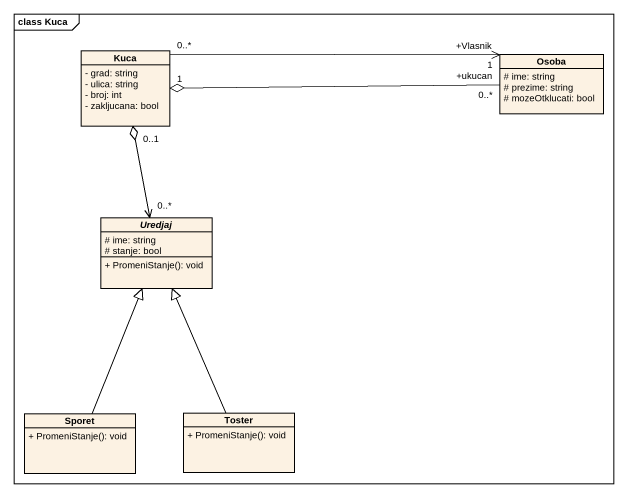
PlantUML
@startuml
mainframe class Kuca
hide circle
hide empty members
skinparam classAttributeIconSize 0
class Kuca {
  - grad: string
  - ulica: string
  - broj: int
  - zakljucana: bool
}
class Osoba {
  # ime: string
  # prezime: string
  # mozeOtklucati: bool
}
abstract class Uredjaj {
  # ime: string
  # stanje: bool
  + PromeniStanje(): void
}
class Sporet {
  + PromeniStanje(): void
}
class Toster {
  + PromeniStanje(): void
}
Kuca "0..*" -right-> "+Vlasnik\n1" Osoba
Osoba "+ukucan\n0..*" -left-o "1" Kuca
Uredjaj "0..*" <-up-o "0..1" Kuca
Sporet -up-|> Uredjaj
Toster -up-|> Uredjaj
@enduml
